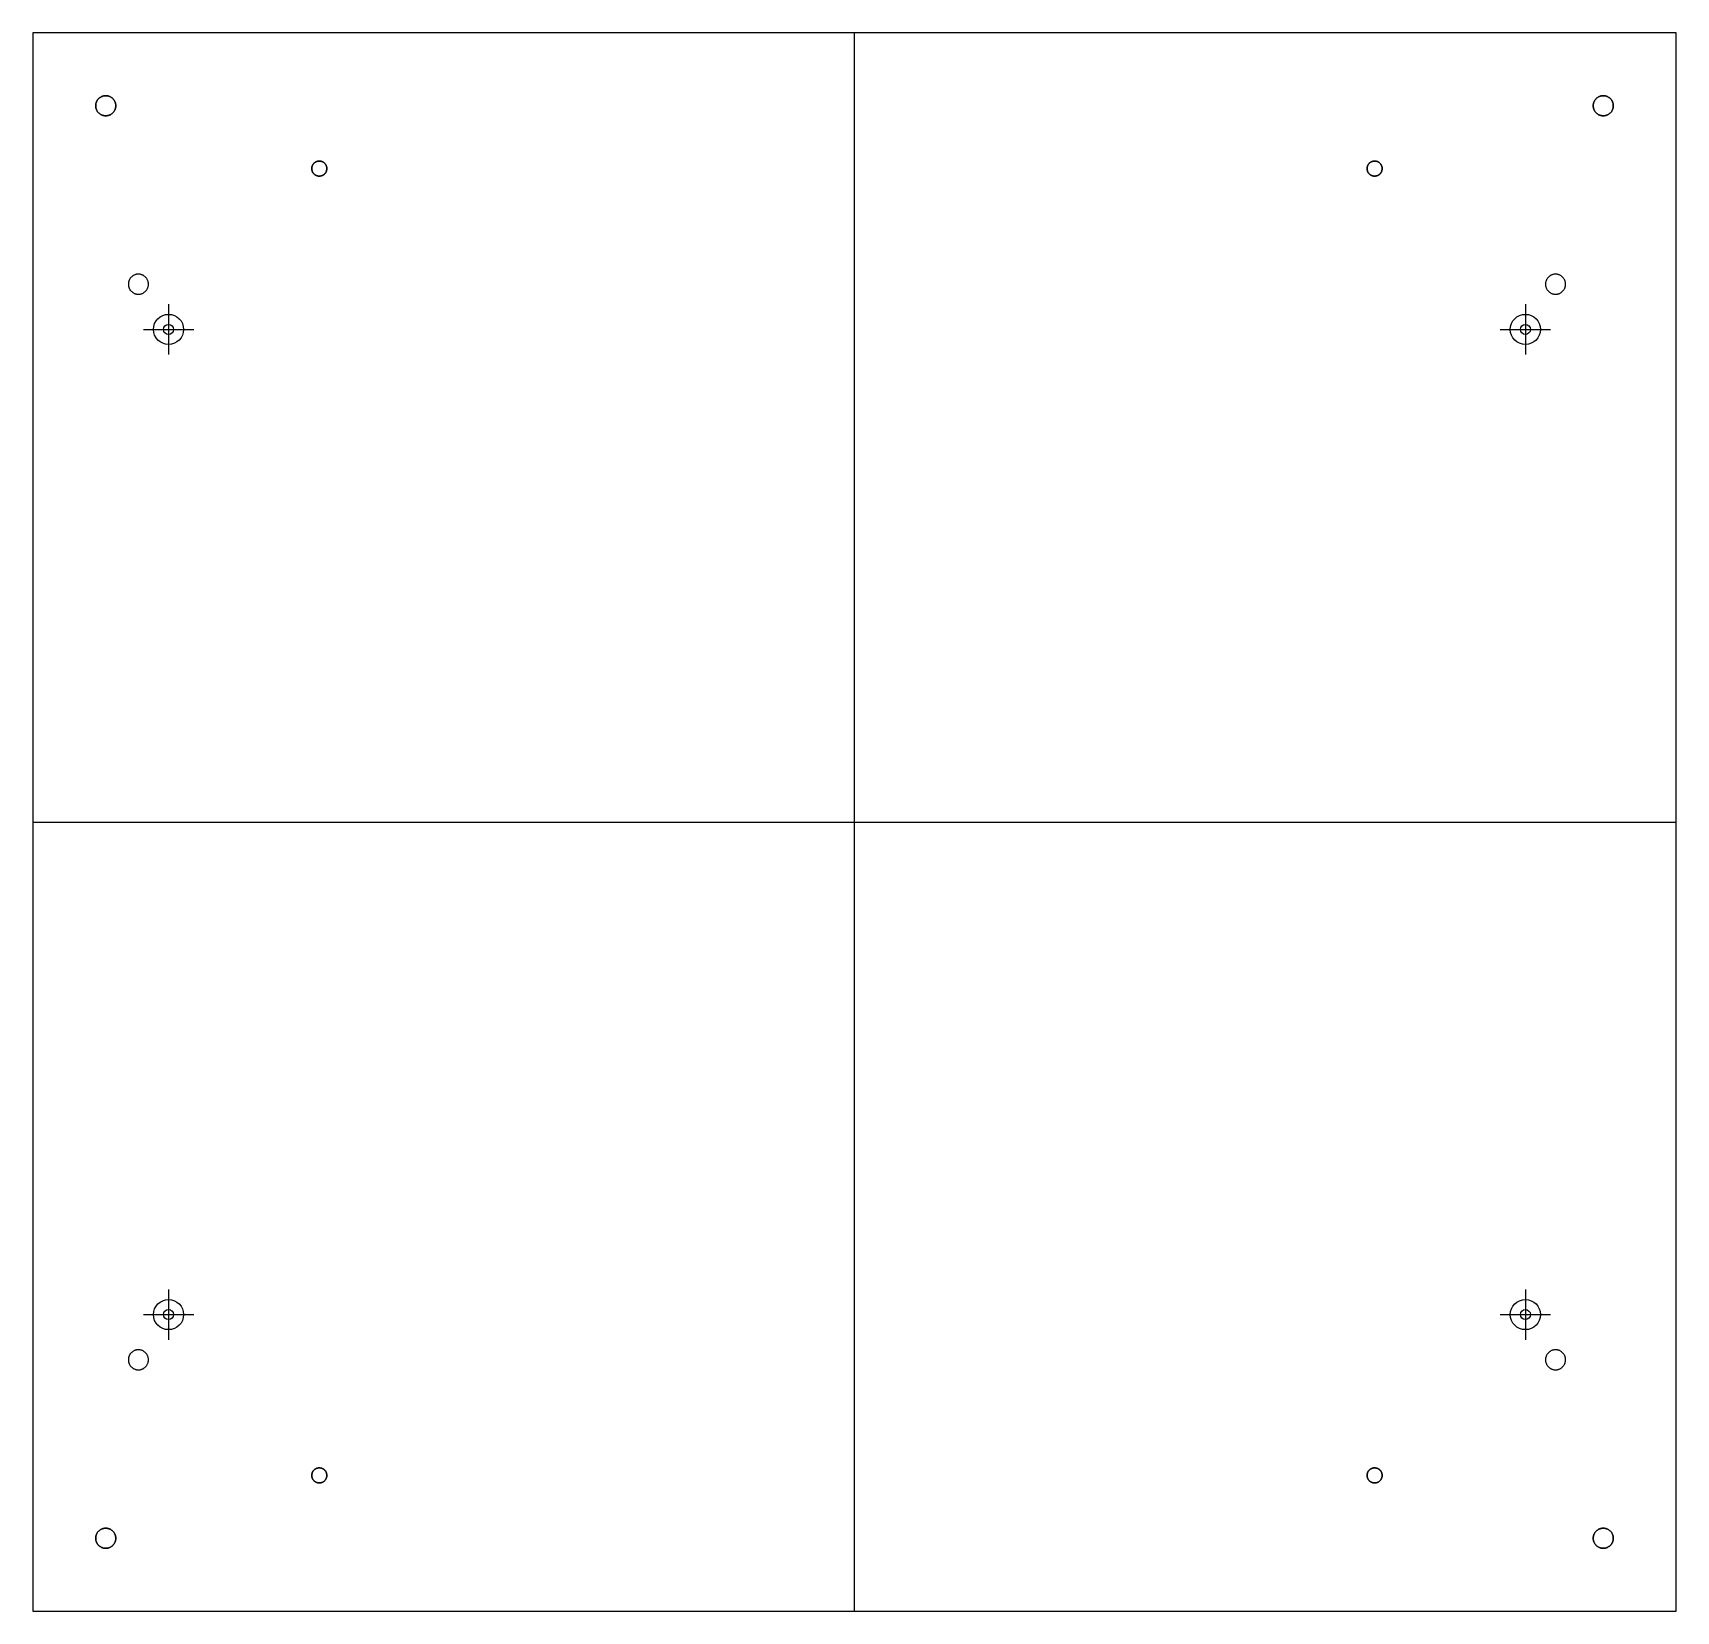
# Model space of a CAD drawing. Header units: millimetres. Extents: x -217 to 110, y -157 to 157.
import ezdxf

# ---------------------------------------------------------------- set-up
doc = ezdxf.new("R2010")
doc.units = ezdxf.units.MM
doc.header["$MEASUREMENT"] = 0
doc.layers.add('Default', color=7, linetype='Continuous', true_color=0x000000)

msp = doc.modelspace()

# ---------------------------------------------------------------- linework, layer by layer
at = {"layer": 'Default'}
for p, q in [((-200.5, 142.5, 100), (-200.5, 142.5, 103)), ((97.5, 142.5, 100), (97.5, 142.5, 103)), ((-158.5, 130, 100), (-158.5, 130, 103)), ((51.5, 130, 100), (51.5, 130, 103)), ((-194, 107, 103), (-194, 107, 100)), ((88, 107, 103), (88, 107, 100)), ((-190, 103, 103), (-190, 93, 103)), ((80, 103, 103), (80, 93, 103)), ((-195, 98, 103), (-185, 98, 103)), ((75, 98, 103), (85, 98, 103)), ((-190, -93, 103), (-190, -103, 103)), ((80, -93, 103), (80, -103, 103)), ((-195, -98, 103), (-185, -98, 103)), ((75, -98, 103), (85, -98, 103)), ((-194, -107, 103), (-194, -107, 100)), ((88, -107, 103), (88, -107, 100)), ((-158.5, -130, 100), (-158.5, -130, 103)), ((51.5, -130, 100), (51.5, -130, 103)), ((-200.5, -142.5, 100), (-200.5, -142.5, 103)), ((97.5, -142.5, 100), (97.5, -142.5, 103))]:
    msp.add_line(p, q, dxfattribs=at)
for centre, radius in [((-190, 98, 103), 3), ((-190, 98, 103), 1), ((80, 98, 103), 3), ((80, 98, 103), 1), ((-190, -98, 103), 3), ((-190, -98, 103), 1), ((80, -98, 103), 3), ((80, -98, 103), 1)]:
    msp.add_circle(centre, radius, dxfattribs=at)
for points in [[(110, 157, 100), (-53.5, 157, 100), (-217, 157, 100)], [(-217, 157, 100), (-217, 157, 101.5), (-217, 157, 103)], [(110, 157, 103), (-53.5, 157, 103), (-217, 157, 103)], [(-217, 157, 100), (-217, 0, 100), (-217, -157, 100)], [(-217, 157, 103), (-217, 0, 103), (-217, -157, 103)], [(110, 157, 101.5), (-53.5, 157, 101.5), (-217, 157, 101.5)], [(-217, 157, 101.5), (-217, 0, 101.5), (-217, -157, 101.5)], [(-53.5, 157, 100), (-53.5, 157, 101.5), (-53.5, 157, 103)], [(-53.5, -157, 100), (-53.5, 0, 100), (-53.5, 157, 100)], [(-53.5, -157, 103), (-53.5, 0, 103), (-53.5, 157, 103)], [(110, -157, 100), (110, 0, 100), (110, 157, 100)], [(110, 157, 100), (110, 157, 101.5), (110, 157, 103)], [(110, -157, 103), (110, 0, 103), (110, 157, 103)], [(110, -157, 101.5), (110, 0, 101.5), (110, 157, 101.5)], [(-202.5, 144.5, 100), (-202.5, 144.5, 101.5), (-202.5, 144.5, 103)], [(95.5, 144.5, 100), (95.5, 144.5, 101.5), (95.5, 144.5, 103)], [(-204.5, 142.5, 100), (-204.5, 142.5, 101.5), (-204.5, 142.5, 103)], [(93.5, 142.5, 100), (93.5, 142.5, 101.5), (93.5, 142.5, 103)], [(-202.5, 140.5, 100), (-202.5, 140.5, 101.5), (-202.5, 140.5, 103)], [(95.5, 140.5, 100), (95.5, 140.5, 101.5), (95.5, 140.5, 103)], [(-160, 131.5, 100), (-160, 131.5, 101.5), (-160, 131.5, 103)], [(50, 131.5, 100), (50, 131.5, 101.5), (50, 131.5, 103)], [(-161.5, 130, 100), (-161.5, 130, 101.5), (-161.5, 130, 103)], [(-160, 128.5, 100), (-160, 128.5, 101.5), (-160, 128.5, 103)], [(48.5, 130, 100), (48.5, 130, 101.5), (48.5, 130, 103)], [(50, 128.5, 100), (50, 128.5, 101.5), (50, 128.5, 103)], [(-196, 109, 103), (-196, 109, 101.5), (-196, 109, 100)], [(86, 109, 103), (86, 109, 101.5), (86, 109, 100)], [(-198, 107, 103), (-198, 107, 101.5), (-198, 107, 100)], [(-196, 105, 103), (-196, 105, 101.5), (-196, 105, 100)], [(84, 107, 103), (84, 107, 101.5), (84, 107, 100)], [(86, 105, 103), (86, 105, 101.5), (86, 105, 100)], [(-217, 0, 100), (-217, 0, 101.5), (-217, 0, 103)], [(-217, 0, 100), (-53.5, 0, 100), (110, 0, 100)], [(-217, 0, 103), (-53.5, 0, 103), (110, 0, 103)], [(110, 0, 100), (110, 0, 101.5), (110, 0, 103)], [(-198, -107, 103), (-198, -107, 101.5), (-198, -107, 100)], [(-196, -105, 103), (-196, -105, 101.5), (-196, -105, 100)], [(84, -107, 103), (84, -107, 101.5), (84, -107, 100)], [(86, -105, 103), (86, -105, 101.5), (86, -105, 100)], [(-196, -109, 103), (-196, -109, 101.5), (-196, -109, 100)], [(86, -109, 103), (86, -109, 101.5), (86, -109, 100)], [(-161.5, -130, 100), (-161.5, -130, 101.5), (-161.5, -130, 103)], [(-160, -128.5, 100), (-160, -128.5, 101.5), (-160, -128.5, 103)], [(48.5, -130, 100), (48.5, -130, 101.5), (48.5, -130, 103)], [(50, -128.5, 100), (50, -128.5, 101.5), (50, -128.5, 103)], [(-160, -131.5, 100), (-160, -131.5, 101.5), (-160, -131.5, 103)], [(50, -131.5, 100), (50, -131.5, 101.5), (50, -131.5, 103)], [(-202.5, -140.5, 100), (-202.5, -140.5, 101.5), (-202.5, -140.5, 103)], [(95.5, -140.5, 100), (95.5, -140.5, 101.5), (95.5, -140.5, 103)], [(-204.5, -142.5, 100), (-204.5, -142.5, 101.5), (-204.5, -142.5, 103)], [(93.5, -142.5, 100), (93.5, -142.5, 101.5), (93.5, -142.5, 103)], [(-202.5, -144.5, 100), (-202.5, -144.5, 101.5), (-202.5, -144.5, 103)], [(95.5, -144.5, 100), (95.5, -144.5, 101.5), (95.5, -144.5, 103)], [(-217, -157, 100), (-53.5, -157, 100), (110, -157, 100)], [(-217, -157, 103), (-53.5, -157, 103), (110, -157, 103)], [(-217, -157, 100), (-217, -157, 101.5), (-217, -157, 103)], [(-217, -157, 101.5), (-53.5, -157, 101.5), (110, -157, 101.5)], [(-53.5, -157, 100), (-53.5, -157, 101.5), (-53.5, -157, 103)], [(110, -157, 100), (110, -157, 101.5), (110, -157, 103)]]:
    msp.add_open_spline(points, degree=2, dxfattribs=at)
for points, weights, knots in [([(-200.5, 142.5, 100), (-200.5, 140.5, 100), (-202.5, 140.5, 100), (-204.5, 140.5, 100), (-204.5, 142.5, 100), (-204.5, 144.5, 100), (-202.5, 144.5, 100), (-200.5, 144.5, 100), (-200.5, 142.5, 100)], [1, 0.707106781187, 1, 0.707106781187, 1, 0.707106781187, 1, 0.707106781187, 1], [-12.566371, -12.566371, -12.566371, -9.424778, -9.424778, -6.283185, -6.283185, -3.141593, -3.141593, 0, 0, 0]), ([(-200.5, 142.5, 103), (-200.5, 140.5, 103), (-202.5, 140.5, 103), (-204.5, 140.5, 103), (-204.5, 142.5, 103), (-204.5, 144.5, 103), (-202.5, 144.5, 103), (-200.5, 144.5, 103), (-200.5, 142.5, 103)], [1, 0.707106781187, 1, 0.707106781187, 1, 0.707106781187, 1, 0.707106781187, 1], [-12.566371, -12.566371, -12.566371, -9.424778, -9.424778, -6.283185, -6.283185, -3.141593, -3.141593, 0, 0, 0]), ([(-200.5, 142.5, 101.5), (-200.5, 144.5, 101.5), (-202.5, 144.5, 101.5), (-204.5, 144.5, 101.5), (-204.5, 142.5, 101.5), (-204.5, 140.5, 101.5), (-202.5, 140.5, 101.5), (-200.5, 140.5, 101.5), (-200.5, 142.5, 101.5)], [1, 0.707106781187, 1, 0.707106781187, 1, 0.707106781187, 1, 0.707106781187, 1], [0, 0, 0, 3.141593, 3.141593, 6.283185, 6.283185, 9.424778, 9.424778, 12.566371, 12.566371, 12.566371]), ([(97.5, 142.5, 100), (97.5, 140.5, 100), (95.5, 140.5, 100), (93.5, 140.5, 100), (93.5, 142.5, 100), (93.5, 144.5, 100), (95.5, 144.5, 100), (97.5, 144.5, 100), (97.5, 142.5, 100)], [1, 0.707106781187, 1, 0.707106781187, 1, 0.707106781187, 1, 0.707106781187, 1], [-12.566371, -12.566371, -12.566371, -9.424778, -9.424778, -6.283185, -6.283185, -3.141593, -3.141593, 0, 0, 0]), ([(97.5, 142.5, 103), (97.5, 140.5, 103), (95.5, 140.5, 103), (93.5, 140.5, 103), (93.5, 142.5, 103), (93.5, 144.5, 103), (95.5, 144.5, 103), (97.5, 144.5, 103), (97.5, 142.5, 103)], [1, 0.707106781187, 1, 0.707106781187, 1, 0.707106781187, 1, 0.707106781187, 1], [-12.566371, -12.566371, -12.566371, -9.424778, -9.424778, -6.283185, -6.283185, -3.141593, -3.141593, 0, 0, 0]), ([(97.5, 142.5, 101.5), (97.5, 144.5, 101.5), (95.5, 144.5, 101.5), (93.5, 144.5, 101.5), (93.5, 142.5, 101.5), (93.5, 140.5, 101.5), (95.5, 140.5, 101.5), (97.5, 140.5, 101.5), (97.5, 142.5, 101.5)], [1, 0.707106781187, 1, 0.707106781187, 1, 0.707106781187, 1, 0.707106781187, 1], [0, 0, 0, 3.141593, 3.141593, 6.283185, 6.283185, 9.424778, 9.424778, 12.566371, 12.566371, 12.566371]), ([(-158.5, 130, 100), (-158.5, 128.5, 100), (-160, 128.5, 100), (-161.5, 128.5, 100), (-161.5, 130, 100), (-161.5, 131.5, 100), (-160, 131.5, 100), (-158.5, 131.5, 100), (-158.5, 130, 100)], [1, 0.707106781187, 1, 0.707106781187, 1, 0.707106781187, 1, 0.707106781187, 1], [-9.424778, -9.424778, -9.424778, -7.068583, -7.068583, -4.712389, -4.712389, -2.356194, -2.356194, 0, 0, 0]), ([(-158.5, 130, 103), (-158.5, 128.5, 103), (-160, 128.5, 103), (-161.5, 128.5, 103), (-161.5, 130, 103), (-161.5, 131.5, 103), (-160, 131.5, 103), (-158.5, 131.5, 103), (-158.5, 130, 103)], [1, 0.707106781187, 1, 0.707106781187, 1, 0.707106781187, 1, 0.707106781187, 1], [-9.424778, -9.424778, -9.424778, -7.068583, -7.068583, -4.712389, -4.712389, -2.356194, -2.356194, 0, 0, 0]), ([(-158.5, 130, 101.5), (-158.5, 131.5, 101.5), (-160, 131.5, 101.5), (-161.5, 131.5, 101.5), (-161.5, 130, 101.5), (-161.5, 128.5, 101.5), (-160, 128.5, 101.5), (-158.5, 128.5, 101.5), (-158.5, 130, 101.5)], [1, 0.707106781187, 1, 0.707106781187, 1, 0.707106781187, 1, 0.707106781187, 1], [0, 0, 0, 2.356194, 2.356194, 4.712389, 4.712389, 7.068583, 7.068583, 9.424778, 9.424778, 9.424778]), ([(51.5, 130, 100), (51.5, 128.5, 100), (50, 128.5, 100), (48.5, 128.5, 100), (48.5, 130, 100), (48.5, 131.5, 100), (50, 131.5, 100), (51.5, 131.5, 100), (51.5, 130, 100)], [1, 0.707106781187, 1, 0.707106781187, 1, 0.707106781187, 1, 0.707106781187, 1], [-9.424778, -9.424778, -9.424778, -7.068583, -7.068583, -4.712389, -4.712389, -2.356194, -2.356194, 0, 0, 0]), ([(51.5, 130, 103), (51.5, 128.5, 103), (50, 128.5, 103), (48.5, 128.5, 103), (48.5, 130, 103), (48.5, 131.5, 103), (50, 131.5, 103), (51.5, 131.5, 103), (51.5, 130, 103)], [1, 0.707106781187, 1, 0.707106781187, 1, 0.707106781187, 1, 0.707106781187, 1], [-9.424778, -9.424778, -9.424778, -7.068583, -7.068583, -4.712389, -4.712389, -2.356194, -2.356194, 0, 0, 0]), ([(51.5, 130, 101.5), (51.5, 131.5, 101.5), (50, 131.5, 101.5), (48.5, 131.5, 101.5), (48.5, 130, 101.5), (48.5, 128.5, 101.5), (50, 128.5, 101.5), (51.5, 128.5, 101.5), (51.5, 130, 101.5)], [1, 0.707106781187, 1, 0.707106781187, 1, 0.707106781187, 1, 0.707106781187, 1], [0, 0, 0, 2.356194, 2.356194, 4.712389, 4.712389, 7.068583, 7.068583, 9.424778, 9.424778, 9.424778]), ([(-194, 107, 100), (-194, 105, 100), (-196, 105, 100), (-198, 105, 100), (-198, 107, 100), (-198, 109, 100), (-196, 109, 100), (-194, 109, 100), (-194, 107, 100)], [1, 0.707106781187, 1, 0.707106781187, 1, 0.707106781187, 1, 0.707106781187, 1], [-12.566371, -12.566371, -12.566371, -9.424778, -9.424778, -6.283185, -6.283185, -3.141593, -3.141593, 0, 0, 0]), ([(-194, 107, 103), (-194, 105, 103), (-196, 105, 103), (-198, 105, 103), (-198, 107, 103), (-198, 109, 103), (-196, 109, 103), (-194, 109, 103), (-194, 107, 103)], [1, 0.707106781187, 1, 0.707106781187, 1, 0.707106781187, 1, 0.707106781187, 1], [-12.566371, -12.566371, -12.566371, -9.424778, -9.424778, -6.283185, -6.283185, -3.141593, -3.141593, 0, 0, 0]), ([(-194, 107, 101.5), (-194, 105, 101.5), (-196, 105, 101.5), (-198, 105, 101.5), (-198, 107, 101.5), (-198, 109, 101.5), (-196, 109, 101.5), (-194, 109, 101.5), (-194, 107, 101.5)], [1, 0.707106781187, 1, 0.707106781187, 1, 0.707106781187, 1, 0.707106781187, 1], [-12.566371, -12.566371, -12.566371, -9.424778, -9.424778, -6.283185, -6.283185, -3.141593, -3.141593, 0, 0, 0]), ([(88, 107, 100), (88, 105, 100), (86, 105, 100), (84, 105, 100), (84, 107, 100), (84, 109, 100), (86, 109, 100), (88, 109, 100), (88, 107, 100)], [1, 0.707106781187, 1, 0.707106781187, 1, 0.707106781187, 1, 0.707106781187, 1], [-12.566371, -12.566371, -12.566371, -9.424778, -9.424778, -6.283185, -6.283185, -3.141593, -3.141593, 0, 0, 0]), ([(88, 107, 103), (88, 105, 103), (86, 105, 103), (84, 105, 103), (84, 107, 103), (84, 109, 103), (86, 109, 103), (88, 109, 103), (88, 107, 103)], [1, 0.707106781187, 1, 0.707106781187, 1, 0.707106781187, 1, 0.707106781187, 1], [-12.566371, -12.566371, -12.566371, -9.424778, -9.424778, -6.283185, -6.283185, -3.141593, -3.141593, 0, 0, 0]), ([(88, 107, 101.5), (88, 105, 101.5), (86, 105, 101.5), (84, 105, 101.5), (84, 107, 101.5), (84, 109, 101.5), (86, 109, 101.5), (88, 109, 101.5), (88, 107, 101.5)], [1, 0.707106781187, 1, 0.707106781187, 1, 0.707106781187, 1, 0.707106781187, 1], [-12.566371, -12.566371, -12.566371, -9.424778, -9.424778, -6.283185, -6.283185, -3.141593, -3.141593, 0, 0, 0]), ([(-194, -107, 100), (-194, -109, 100), (-196, -109, 100), (-198, -109, 100), (-198, -107, 100), (-198, -105, 100), (-196, -105, 100), (-194, -105, 100), (-194, -107, 100)], [1, 0.707106781187, 1, 0.707106781187, 1, 0.707106781187, 1, 0.707106781187, 1], [-12.566371, -12.566371, -12.566371, -9.424778, -9.424778, -6.283185, -6.283185, -3.141593, -3.141593, 0, 0, 0]), ([(-194, -107, 103), (-194, -109, 103), (-196, -109, 103), (-198, -109, 103), (-198, -107, 103), (-198, -105, 103), (-196, -105, 103), (-194, -105, 103), (-194, -107, 103)], [1, 0.707106781187, 1, 0.707106781187, 1, 0.707106781187, 1, 0.707106781187, 1], [-12.566371, -12.566371, -12.566371, -9.424778, -9.424778, -6.283185, -6.283185, -3.141593, -3.141593, 0, 0, 0]), ([(-194, -107, 101.5), (-194, -109, 101.5), (-196, -109, 101.5), (-198, -109, 101.5), (-198, -107, 101.5), (-198, -105, 101.5), (-196, -105, 101.5), (-194, -105, 101.5), (-194, -107, 101.5)], [1, 0.707106781187, 1, 0.707106781187, 1, 0.707106781187, 1, 0.707106781187, 1], [-12.566371, -12.566371, -12.566371, -9.424778, -9.424778, -6.283185, -6.283185, -3.141593, -3.141593, 0, 0, 0]), ([(88, -107, 100), (88, -109, 100), (86, -109, 100), (84, -109, 100), (84, -107, 100), (84, -105, 100), (86, -105, 100), (88, -105, 100), (88, -107, 100)], [1, 0.707106781187, 1, 0.707106781187, 1, 0.707106781187, 1, 0.707106781187, 1], [-12.566371, -12.566371, -12.566371, -9.424778, -9.424778, -6.283185, -6.283185, -3.141593, -3.141593, 0, 0, 0]), ([(88, -107, 103), (88, -109, 103), (86, -109, 103), (84, -109, 103), (84, -107, 103), (84, -105, 103), (86, -105, 103), (88, -105, 103), (88, -107, 103)], [1, 0.707106781187, 1, 0.707106781187, 1, 0.707106781187, 1, 0.707106781187, 1], [-12.566371, -12.566371, -12.566371, -9.424778, -9.424778, -6.283185, -6.283185, -3.141593, -3.141593, 0, 0, 0]), ([(88, -107, 101.5), (88, -109, 101.5), (86, -109, 101.5), (84, -109, 101.5), (84, -107, 101.5), (84, -105, 101.5), (86, -105, 101.5), (88, -105, 101.5), (88, -107, 101.5)], [1, 0.707106781187, 1, 0.707106781187, 1, 0.707106781187, 1, 0.707106781187, 1], [-12.566371, -12.566371, -12.566371, -9.424778, -9.424778, -6.283185, -6.283185, -3.141593, -3.141593, 0, 0, 0]), ([(-158.5, -130, 100), (-158.5, -131.5, 100), (-160, -131.5, 100), (-161.5, -131.5, 100), (-161.5, -130, 100), (-161.5, -128.5, 100), (-160, -128.5, 100), (-158.5, -128.5, 100), (-158.5, -130, 100)], [1, 0.707106781187, 1, 0.707106781187, 1, 0.707106781187, 1, 0.707106781187, 1], [-9.424778, -9.424778, -9.424778, -7.068583, -7.068583, -4.712389, -4.712389, -2.356194, -2.356194, 0, 0, 0]), ([(-158.5, -130, 103), (-158.5, -131.5, 103), (-160, -131.5, 103), (-161.5, -131.5, 103), (-161.5, -130, 103), (-161.5, -128.5, 103), (-160, -128.5, 103), (-158.5, -128.5, 103), (-158.5, -130, 103)], [1, 0.707106781187, 1, 0.707106781187, 1, 0.707106781187, 1, 0.707106781187, 1], [-9.424778, -9.424778, -9.424778, -7.068583, -7.068583, -4.712389, -4.712389, -2.356194, -2.356194, 0, 0, 0]), ([(-158.5, -130, 101.5), (-158.5, -128.5, 101.5), (-160, -128.5, 101.5), (-161.5, -128.5, 101.5), (-161.5, -130, 101.5), (-161.5, -131.5, 101.5), (-160, -131.5, 101.5), (-158.5, -131.5, 101.5), (-158.5, -130, 101.5)], [1, 0.707106781187, 1, 0.707106781187, 1, 0.707106781187, 1, 0.707106781187, 1], [0, 0, 0, 2.356194, 2.356194, 4.712389, 4.712389, 7.068583, 7.068583, 9.424778, 9.424778, 9.424778]), ([(51.5, -130, 100), (51.5, -131.5, 100), (50, -131.5, 100), (48.5, -131.5, 100), (48.5, -130, 100), (48.5, -128.5, 100), (50, -128.5, 100), (51.5, -128.5, 100), (51.5, -130, 100)], [0.999999860338, 0.707106851018, 1, 0.707106781187, 1, 0.707106781187, 1, 0.707106851018, 0.999999860338], [-9.424778, -9.424778, -9.424778, -7.068584, -7.068584, -4.712389, -4.712389, -2.356194, -2.356194, 0, 0, 0]), ([(51.5, -130, 103), (51.5, -131.5, 103), (50, -131.5, 103), (48.5, -131.5, 103), (48.5, -130, 103), (48.5, -128.5, 103), (50, -128.5, 103), (51.5, -128.5, 103), (51.5, -130, 103)], [0.999999860338, 0.707106851018, 1, 0.707106781187, 1, 0.707106781187, 1, 0.707106851018, 0.999999860338], [-9.424778, -9.424778, -9.424778, -7.068584, -7.068584, -4.712389, -4.712389, -2.356194, -2.356194, 0, 0, 0]), ([(51.5, -130, 101.5), (51.5, -128.5, 101.5), (50, -128.5, 101.5), (48.5, -128.5, 101.5), (48.5, -130, 101.5), (48.5, -131.5, 101.5), (50, -131.5, 101.5), (51.5, -131.5, 101.5), (51.5, -130, 101.5)], [1, 0.707106781187, 1, 0.707106781187, 1, 0.707106781187, 1, 0.707106781187, 1], [0, 0, 0, 2.356194, 2.356194, 4.712389, 4.712389, 7.068583, 7.068583, 9.424778, 9.424778, 9.424778]), ([(-200.5, -142.5, 100), (-200.5, -144.5, 100), (-202.5, -144.5, 100), (-204.5, -144.5, 100), (-204.5, -142.5, 100), (-204.5, -140.5, 100), (-202.5, -140.5, 100), (-200.5, -140.5, 100), (-200.5, -142.5, 100)], [1, 0.707106781187, 1, 0.707106781187, 1, 0.707106781187, 1, 0.707106781187, 1], [-12.566371, -12.566371, -12.566371, -9.424778, -9.424778, -6.283185, -6.283185, -3.141593, -3.141593, 0, 0, 0]), ([(-200.5, -142.5, 103), (-200.5, -144.5, 103), (-202.5, -144.5, 103), (-204.5, -144.5, 103), (-204.5, -142.5, 103), (-204.5, -140.5, 103), (-202.5, -140.5, 103), (-200.5, -140.5, 103), (-200.5, -142.5, 103)], [1, 0.707106781187, 1, 0.707106781187, 1, 0.707106781187, 1, 0.707106781187, 1], [-12.566371, -12.566371, -12.566371, -9.424778, -9.424778, -6.283185, -6.283185, -3.141593, -3.141593, 0, 0, 0]), ([(-200.5, -142.5, 101.5), (-200.5, -140.5, 101.5), (-202.5, -140.5, 101.5), (-204.5, -140.5, 101.5), (-204.5, -142.5, 101.5), (-204.5, -144.5, 101.5), (-202.5, -144.5, 101.5), (-200.5, -144.5, 101.5), (-200.5, -142.5, 101.5)], [1, 0.707106781187, 1, 0.707106781187, 1, 0.707106781187, 1, 0.707106781187, 1], [0, 0, 0, 3.141593, 3.141593, 6.283185, 6.283185, 9.424778, 9.424778, 12.566371, 12.566371, 12.566371]), ([(97.5, -142.5, 100), (97.5, -144.5, 100), (95.5, -144.5, 100), (93.5, -144.5, 100), (93.5, -142.5, 100), (93.5, -140.5, 100), (95.5, -140.5, 100), (97.5, -140.5, 100), (97.5, -142.5, 100)], [1, 0.707106781187, 1, 0.707106781187, 1, 0.707106781187, 1, 0.707106781187, 1], [-12.566371, -12.566371, -12.566371, -9.424778, -9.424778, -6.283185, -6.283185, -3.141593, -3.141593, 0, 0, 0]), ([(97.5, -142.5, 103), (97.5, -144.5, 103), (95.5, -144.5, 103), (93.5, -144.5, 103), (93.5, -142.5, 103), (93.5, -140.5, 103), (95.5, -140.5, 103), (97.5, -140.5, 103), (97.5, -142.5, 103)], [1, 0.707106781187, 1, 0.707106781187, 1, 0.707106781187, 1, 0.707106781187, 1], [-12.566371, -12.566371, -12.566371, -9.424778, -9.424778, -6.283185, -6.283185, -3.141593, -3.141593, 0, 0, 0]), ([(97.5, -142.5, 101.5), (97.5, -140.5, 101.5), (95.5, -140.5, 101.5), (93.5, -140.5, 101.5), (93.5, -142.5, 101.5), (93.5, -144.5, 101.5), (95.5, -144.5, 101.5), (97.5, -144.5, 101.5), (97.5, -142.5, 101.5)], [1, 0.707106781187, 1, 0.707106781187, 1, 0.707106781187, 1, 0.707106781187, 1], [0, 0, 0, 3.141593, 3.141593, 6.283185, 6.283185, 9.424778, 9.424778, 12.566371, 12.566371, 12.566371])]:
    msp.add_rational_spline(points, weights, degree=2, knots=knots, dxfattribs=at)

doc.saveas('drawing.dxf')
